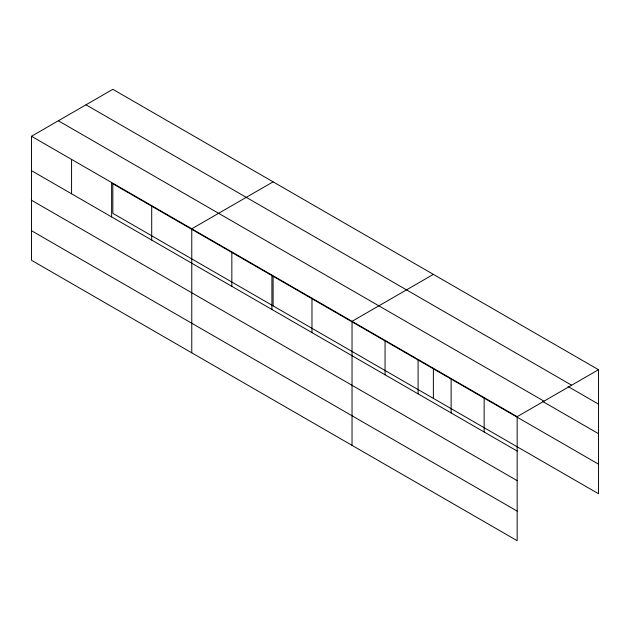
<?xml version="1.0" encoding="UTF-8"?>
<svg xmlns="http://www.w3.org/2000/svg" width="630" height="630" viewBox="0 0 630 630"><rect width="100%" height="100%" fill="white"/><g stroke="black" fill="none" stroke-linecap="round" stroke-linejoin="round"><path stroke-width="0.94" d="M31.5 136.269L517.167 416.666L517.167 540.69L31.5 260.292L31.5 136.269L112.833 89.31L598.5 369.708L598.5 493.731L112.833 213.334L112.833 183.755L598.5 464.152M273.105 181.842L191.772 228.8L191.772 352.824M433.377 274.373L352.036 321.332L352.036 445.355M517.167 416.666L598.5 369.708M85.995 104.808L571.662 385.206M568.016 386.505L598.5 404.106M58.338 120.779L544.005 401.176M542.611 401.412L598.5 433.684M31.5 170.667L517.167 451.064M31.5 200.245L517.167 480.643M31.5 230.714L517.167 511.111M484.139 397.601L484.139 431.999M451.119 378.536L451.119 412.933M433.377 368.818L433.377 398.396M418.092 359.47L418.092 393.86M385.064 340.397L385.064 374.795M311.976 298.203L311.976 332.601M273.105 276.286L273.105 305.865M271.908 275.066L271.908 309.464M231.84 251.937L231.84 286.335M151.704 205.671L151.704 240.069M111.636 182.535L111.636 216.933M71.568 159.406L71.568 193.804"/></g></svg>
